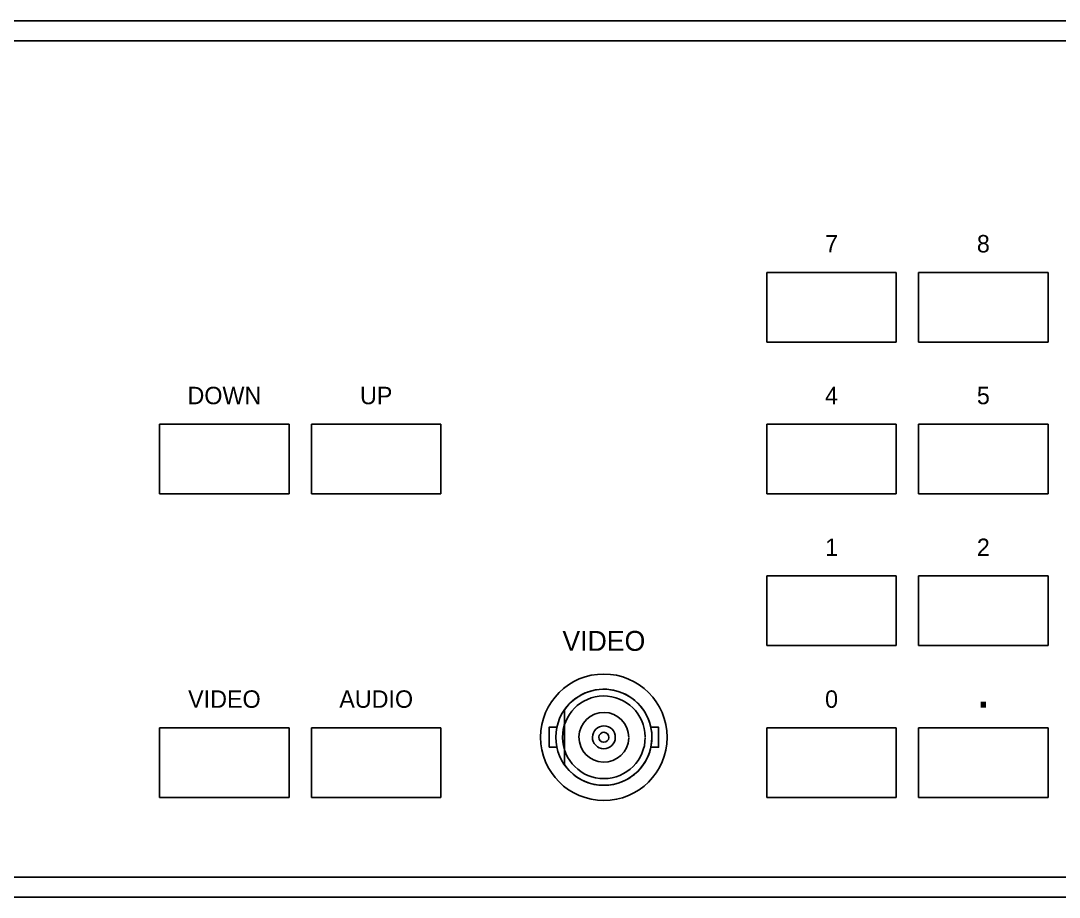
# Model space of a CAD drawing. Extents: x 10 to 492, y 18 to 234.
# Drawn here: x 291.5 to 395.8, y 18 to 106 of the extents above; entities that cross this region are included whole.
import ezdxf
from ezdxf.enums import TextEntityAlignment as Align

# ---------------------------------------------------------------- set-up
doc = ezdxf.new("R2010")
doc.units = 0
doc.layers.add('KOMPONENT', color=10, linetype='CONTINUOUS')
doc.layers.add('TEKST', color=7, linetype='CONTINUOUS')

msp = doc.modelspace()

# ---------------------------------------------------------------- linework, layer by layer
at = {"layer": 'KOMPONENT', "color": 0}
for p, q in [((39.50000000000011, 106), (462.5000000000001, 106)), ((39.50000000000011, 104), (462.5000000000001, 104)), ((366.4200000000001, 80.74000000000001), (366.4200000000001, 73.74000000000001)), ((379.4200000000001, 80.74000000000001), (366.4200000000001, 80.74000000000001)), ((379.4200000000001, 73.74000000000001), (379.4200000000001, 80.74000000000001)), ((394.6600000000001, 80.74000000000001), (381.6600000000001, 80.74000000000001)), ((381.6600000000001, 80.74000000000001), (381.6600000000001, 73.74000000000001)), ((394.6600000000001, 73.74000000000001), (394.6600000000001, 80.74000000000001)), ((366.4200000000001, 73.74000000000001), (379.4200000000001, 73.74000000000001)), ((381.6600000000001, 73.74000000000001), (394.6600000000001, 73.74000000000001)), ((305.4600000000001, 65.5), (305.4600000000001, 58.5)), ((318.4600000000001, 65.5), (305.4600000000001, 65.5)), ((318.4600000000001, 58.5), (318.4600000000001, 65.5)), ((320.7, 65.5), (320.7, 58.5)), ((333.7000000000001, 65.5), (320.7, 65.5)), ((333.7000000000001, 58.5), (333.7000000000001, 65.5)), ((379.4200000000001, 65.5), (366.4200000000001, 65.5)), ((366.4200000000001, 65.5), (366.4200000000001, 58.5)), ((379.4200000000001, 58.5), (379.4200000000001, 65.5)), ((381.6600000000001, 65.5), (381.6600000000001, 58.5)), ((394.6600000000001, 65.5), (381.6600000000001, 65.5)), ((394.6600000000001, 58.5), (394.6600000000001, 65.5)), ((305.4600000000001, 58.5), (318.4600000000001, 58.5)), ((320.7, 58.5), (333.7000000000001, 58.5)), ((366.4200000000001, 58.5), (379.4200000000001, 58.5)), ((381.6600000000001, 58.5), (394.6600000000001, 58.5)), ((366.4200000000001, 50.25999999999999), (366.4200000000001, 43.25999999999999)), ((379.4200000000001, 50.25999999999999), (366.4200000000001, 50.25999999999999)), ((379.4200000000001, 43.25999999999999), (379.4200000000001, 50.25999999999999)), ((381.6600000000001, 50.25999999999999), (381.6600000000001, 43.25999999999999)), ((394.6600000000001, 50.25999999999999), (381.6600000000001, 50.25999999999999)), ((394.6600000000001, 43.25999999999999), (394.6600000000001, 50.25999999999999)), ((366.4200000000001, 43.25999999999999), (379.4200000000001, 43.25999999999999)), ((381.6600000000001, 43.25999999999999), (394.6600000000001, 43.25999999999999)), ((346.0910333571856, 36.80370712508144), (346.0910333571856, 31.31629287491924)), ((305.4600000000001, 35.01999999999998), (305.4600000000001, 28.01999999999998)), ((318.4600000000001, 35.01999999999998), (305.4600000000001, 35.01999999999998)), ((318.4600000000001, 28.01999999999998), (318.4600000000001, 35.01999999999998)), ((320.7, 35.01999999999998), (320.7, 28.01999999999998)), ((333.7000000000001, 35.01999999999998), (320.7, 35.01999999999998)), ((333.7000000000001, 28.01999999999998), (333.7000000000001, 35.01999999999998)), ((379.4200000000001, 35.01999999999998), (366.4200000000001, 35.01999999999998)), ((366.4200000000001, 35.01999999999998), (366.4200000000001, 28.01999999999998)), ((379.4200000000001, 28.01999999999998), (379.4200000000001, 35.01999999999998)), ((394.6600000000001, 35.01999999999998), (381.6600000000001, 35.01999999999998)), ((381.6600000000001, 35.01999999999998), (381.6600000000001, 28.01999999999998)), ((394.6600000000001, 28.01999999999998), (394.6600000000001, 35.01999999999998)), ((305.4600000000001, 28.01999999999998), (318.4600000000001, 28.01999999999998)), ((320.7, 28.01999999999998), (333.7000000000001, 28.01999999999998)), ((366.4200000000001, 28.01999999999998), (379.4200000000001, 28.01999999999998)), ((381.6600000000001, 28.01999999999998), (394.6600000000001, 28.01999999999998)), ((462.5000000000001, 18), (39.50000000000011, 18))]:
    msp.add_line(p, q, dxfattribs=at)
at = {"layer": 'KOMPONENT', "color": 0, "linetype": 'CONTINUOUS'}
for points in [[(345.3397643067322, 35.06), (344.5600000000001, 35.06), (344.5600000000001, 33.06)], [(354.780235693268, 33.06), (355.5600000000001, 33.06), (355.5600000000001, 35.06), (354.780235693268, 35.06)], [(344.5600000000001, 33.06), (345.3397643067322, 33.06)]]:
    msp.add_lwpolyline(points, dxfattribs=at)
at = {"layer": 'KOMPONENT', "color": 0}
msp.add_lwpolyline([(462.5000000000001, 20), (39.50000000000011, 20)], dxfattribs=at)
for radius, start, end in [(6.349999999999994, 1.403916714864755e-14, 359.9317926631825), (4.825, 214.65571925561, 145.3442807443897)]:
    msp.add_arc((350.0600000000001, 34.06), radius, start, end, dxfattribs=at)
at = {"layer": 'KOMPONENT', "color": 0, "linetype": 'CONTINUOUS'}
for radius, start, end in [(4.825, 359.8692439778354, 359.867632186542), (4.15, 0.832287480800112, 359.846868514788), (2.5, 359.7450833512524, 358.0855118999319), (1.15, 359.4385211589948, 359.4075440966075), (0.5, 358.6784986951313, 358.4930887977022)]:
    msp.add_arc((350.0600000000001, 34.06), radius, start, end, dxfattribs=at)

# ---------------------------------------------------------------- texts
at = {"layer": 'TEKST', "color": 0}
for s, height, p in [('7', 1.75, (372.9200000000001, 82.74000000000001)), ('8', 1.75, (388.16, 82.74000000000001)), ('DOWN', 1.75, (311.96, 67.5)), ('UP', 1.75, (327.2, 67.5)), ('4', 1.75, (372.9200000000001, 67.5)), ('5', 1.75, (388.16, 67.5)), ('1', 1.75, (372.9200000000001, 52.25999999999999)), ('2', 1.75, (388.16, 52.25999999999999)), ('VIDEO', 2, (350.0600000000001, 42.73933274572744)), ('VIDEO', 1.75, (311.96, 37.01999999999998)), ('AUDIO', 1.75, (327.2, 37.01999999999998)), ('0', 1.75, (372.9200000000001, 37.01999999999998)), ('.', 4, (388.16, 37.01999999999998))]:
    msp.add_text(s, height=height, dxfattribs=at).set_placement(p, align=Align.CENTER)

doc.saveas('drawing.dxf')
